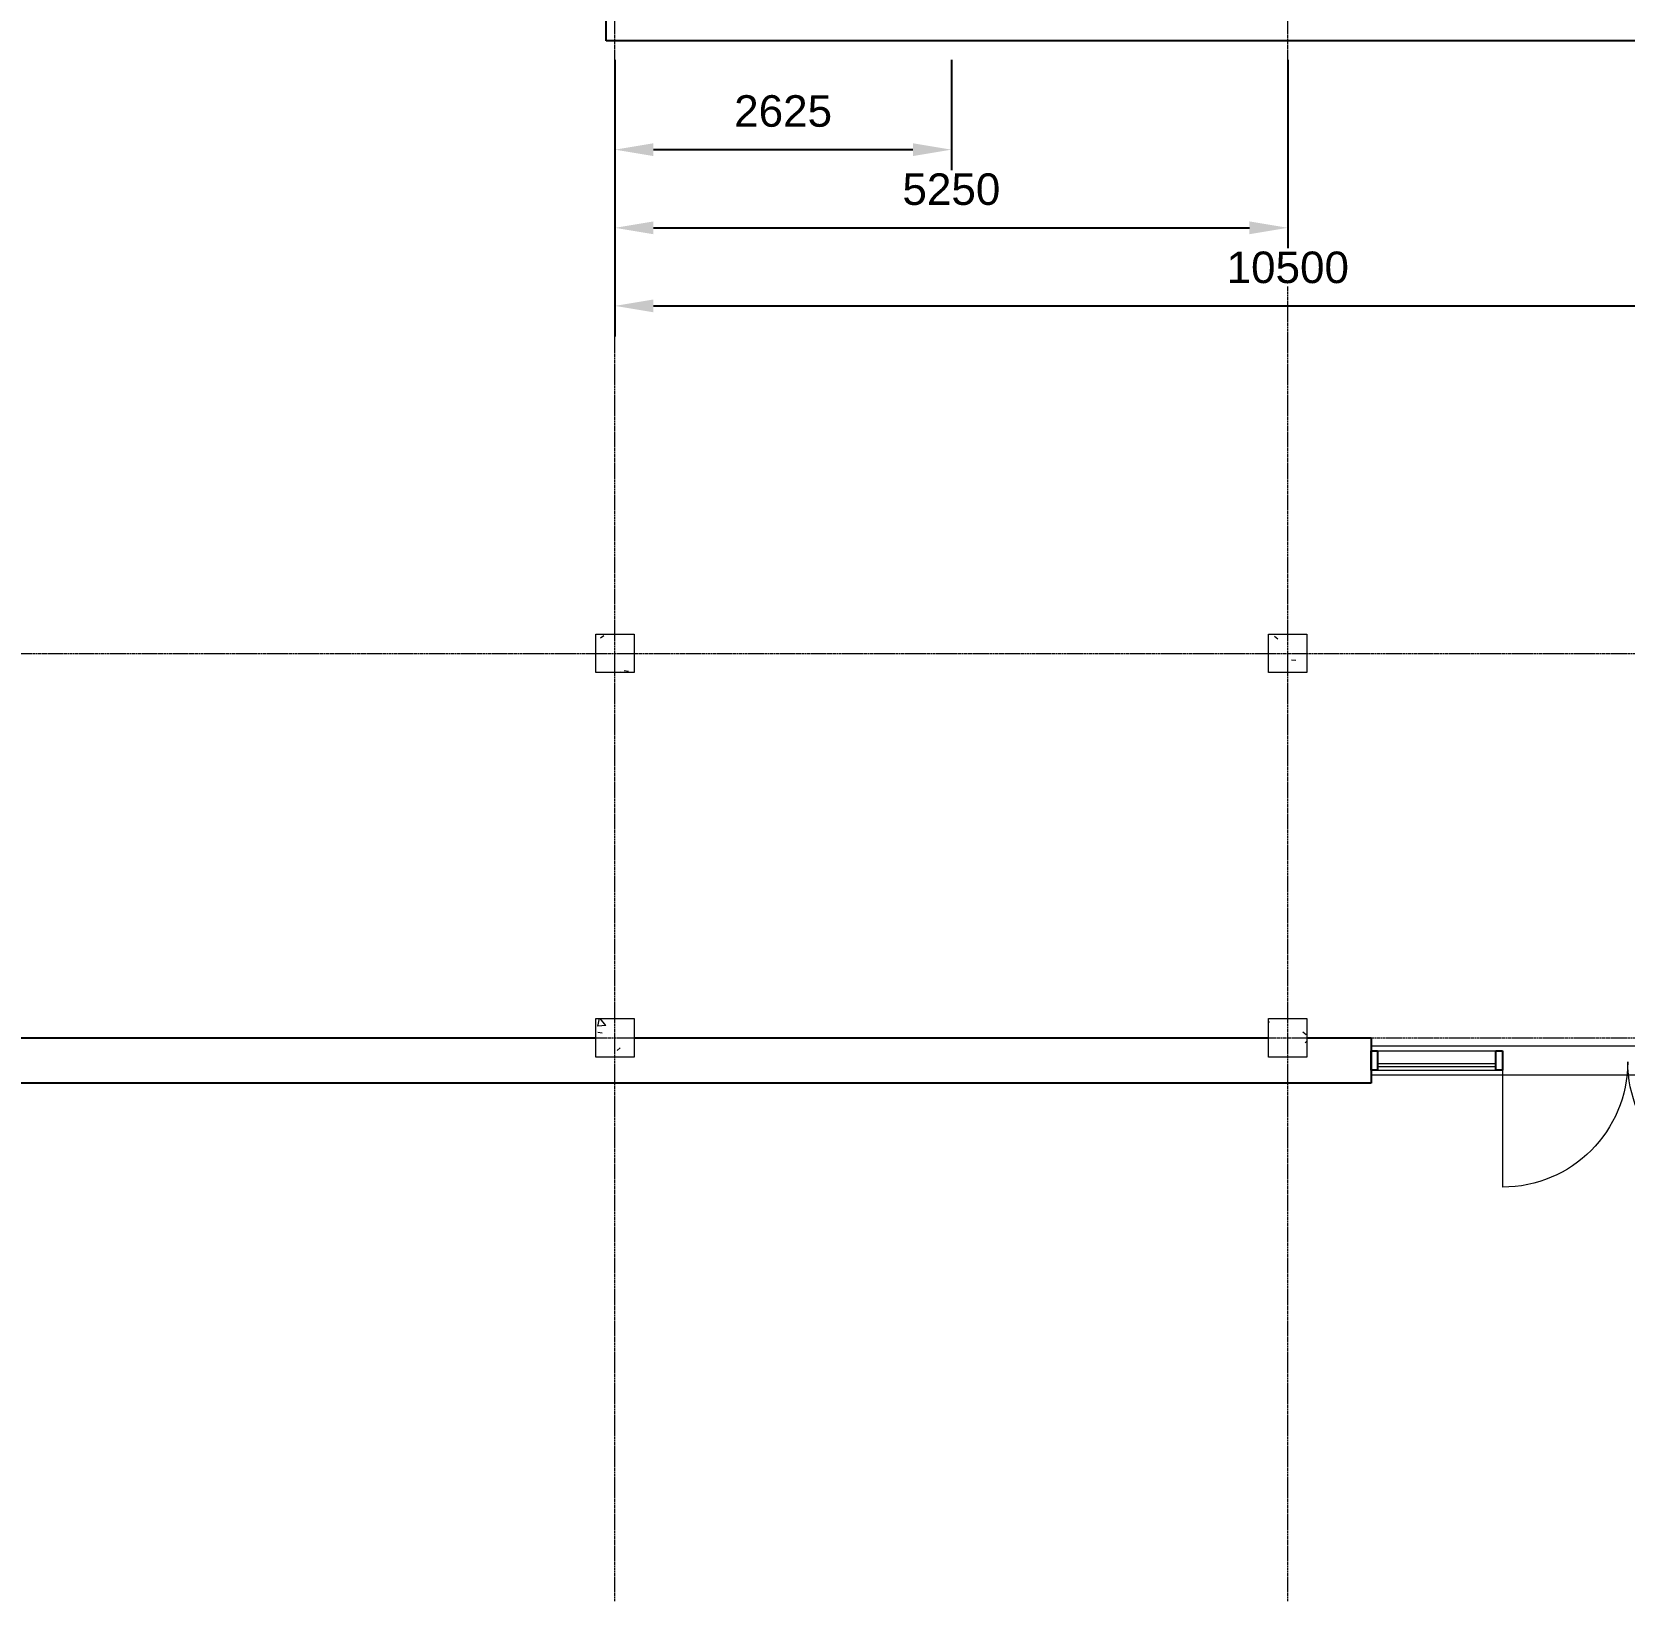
# Model space of a CAD drawing. Header units: millimetres. Extents: x -45493 to 8201, y -4031 to 20582.
# Drawn here: x -21322 to -8897, y -4031 to 8214 of the extents above; entities that cross this region are included whole.
import ezdxf
from ezdxf import colors
from ezdxf.entities.mleader import LeaderData, LeaderLine
from ezdxf.enums import TextEntityAlignment as Align
from ezdxf.math import Vec2, Vec3

# ---------------------------------------------------------------- set-up
doc = ezdxf.new("R2010")
doc.units = ezdxf.units.MM
doc.linetypes.add('Grid Line', pattern=[22.225, 12.7, -3.175, 3.175, -3.175])
for name, color, linetype, lineweight in [('A-ANNO-DIMS', 10, 'Continuous', 9), ('A-DOOR', 31, 'Continuous', 9), ('A-GLAZ-CURT', 52, 'Continuous', 9), ('A-GLAZ-CWMG', 51, 'Continuous', 9), ('A-WALL', 113, 'Continuous', 9), ('I-WALL', 2, 'Continuous', 9), ('S-COLS', 52, 'Continuous', 9), ('S-GRID', 1, 'Continuous', 9)]:
    doc.layers.add(name, color=color, linetype=linetype, lineweight=lineweight)
doc.styles.add('Arial', font='Arial.ttf', dxfattribs={"height": 245.883234})
doc.styles.add('TRAINING', font='Verdana.ttf')
doc.dimstyles.new('Diagonal_-_2_5mm_Arial', dxfattribs={"dimscale": 304.8, "dimtxt": 245.883234, "dimasz": 0.984252, "dimexe": 0.787402, "dimexo": 0.492126, "dimgap": 0.574147, "dimtad": 1, "dimdec": 0, "dimzin": 0, "dimdsep": 46, "dimtxsty": 'Arial', "dimcen": 0.09, "dimdle": 0.787402, "dimazin": 0, "dimtfac": 1, "dimtdec": 0, "dimtix": 1, "dimtmove": 0, "dimatfit": 3, "dimldrblk": 'BOXFILLED', "dimfxl": 1, "dimtvp": 1, "dimtfill": 1, "dimtolj": 1, "dimtzin": 0, "dimarcsym": 0})

# ---------------------------------------------------------------- blocks, each defined once
blk = doc.blocks.new('M_Concrete-Square-Column - 300 x 300mm-V11-1st Floor Dimensioned Plan')
at = {"layer": 'S-COLS'}
h = blk.add_hatch(dxfattribs=at)
h.set_pattern_fill('FP_12', color=256, style=0, pattern_type=2)
h.set_pattern_definition([(230, (11452.4, 3364.2), (-728.737, 63.756), [76.2, -838.2]), (175, (11452.4, 3364.2), (140.97, -764.228), [60.96, -670.56]), (280.451, (11391.7, 3369.54), (-587.77, -700.467), [64.76, -712.36]), (226.184, (11452.4, 3161), (-1084.316, 168.17), [114.3, -1257.3]), (276.636, (11362.1, 3175), (-949.61, -989.71), [97.14, -1068.54]), (171.184, (11452.4, 3161), (-949.62, -989.7), [91.44, -1005.84]), (201, (11350.8, 3211.8), (-606.458, 409.06), [76.2, -838.2]), (146, (11350.8, 3211.8), (-247.21, -736.753), [60.96, -670.56]), (251.451, (11300.3, 3245.9), (-853.67, -327.685), [64.76, -712.36]), (217.5, (11452.42, 3364.22), (-12.3547, -338.22), [33.528, -628.904, 33.528, -647.192, -673.1]), (217.5, (11452.42, 3364.22), (-12.3547, -338.22), [-1343.152, 33.528, -639.572]), (187.5, (11452.42, 3364.22), (-267.279, -400.722), [33.528, -354.584, 33.528, -870.204]), (187.5, (11452.42, 3364.22), (-267.279, -400.722), [-421.64, -613.664, 33.528, -223.012]), (147.5, (11679, 3364.22), (-542.3633, 22.9153), [33.528, -220.472, 33.528, -1810.512]), (147.5, (11679, 3364.22), (-542.3633, 22.9153), [-287.528, -758.952, 33.528, -1018.032]), (137.5, (11780.6, 3364.22), (-592.517, -101.707), [33.528, -296.672, 33.528, -492.76, -746.76]), (137.5, (11780.6, 3364.22), (-592.517, -101.707), [-856.488, 33.528, -713.232])])
h.paths.add_polyline_path([(150, 150), (-150, 150), (-150, -150), (150, -150)], flags=0)
for p, q in [((150, 150), (-150, 150)), ((-150, 150), (-150, -150)), ((150, -150), (150, 150)), ((-150, -150), (150, -150))]:
    blk.add_line(p, q, dxfattribs=at)
blk = doc.blocks.new('M_Concrete-Square-Column - 300 x 300mm-V12-1st Floor Dimensioned Plan')
at = {"layer": 'S-COLS'}
h = blk.add_hatch(dxfattribs=at)
h.set_pattern_fill('FP_13', color=256, style=0, pattern_type=2)
h.set_pattern_definition([(230, (11452.4, 364.2), (-728.737, 63.756), [76.2, -838.2]), (175, (11452.4, 364.2), (140.97, -764.23), [60.96, -670.56]), (280.451, (11391.7, 369.54), (-587.77, -700.467), [64.76, -712.36]), (226.184, (11452.4, 161), (-1084.316, 168.17), [114.3, -1257.3]), (276.636, (11362.1, 175), (-949.61, -989.71), [97.14, -1068.54]), (171.184, (11452.4, 161), (-949.62, -989.7), [91.44, -1005.84]), (201, (11350.8, 211.8), (-606.458, 409.06), [76.2, -838.2]), (146, (11350.8, 211.8), (-247.21, -736.753), [60.96, -670.56]), (251.451, (11300.3, 245.9), (-853.67, -327.685), [64.76, -712.36]), (217.5, (11452.42, 364.23), (-12.3547, -338.22), [33.528, -628.904, 33.528, -647.192, -673.1]), (217.5, (11452.42, 364.23), (-12.3547, -338.22), [-1343.152, 33.528, -639.572]), (187.5, (11452.42, 364.23), (-267.279, -400.722), [33.528, -354.584, 33.528, -613.664, -256.54]), (187.5, (11452.42, 364.23), (-267.279, -400.722), [-1035.304, 33.528, -223.012]), (147.5, (11679, 364.23), (-542.3633, 22.9153), [33.528, -220.472, 33.528, -758.952, -1051.56]), (147.5, (11679, 364.23), (-542.3633, 22.9153), [-1046.48, 33.528, -1018.032]), (137.5, (11780.6, 364.23), (-592.517, -101.707), [33.528, -296.672, 33.528, -492.76, -746.76]), (137.5, (11780.6, 364.23), (-592.517, -101.707), [-856.488, 33.528, -713.232])])
h.paths.add_polyline_path([(150, 150), (-150, 150), (-150, -150), (150, -150)], flags=0)
for p, q in [((150, 150), (-150, 150)), ((-150, 150), (-150, -150)), ((150, -150), (150, 150)), ((-150, -150), (150, -150))]:
    blk.add_line(p, q, dxfattribs=at)
blk = doc.blocks.new('M_Concrete-Square-Column - 300 x 300mm-V14-1st Floor Dimensioned Plan')
at = {"layer": 'S-COLS'}
h = blk.add_hatch(dxfattribs=at)
h.set_pattern_fill('FP_15', color=256, style=0, pattern_type=2)
h.set_pattern_definition([(230, (16702.4, 3364.2), (-728.737, 63.756), [76.2, -838.2]), (175, (16702.4, 3364.2), (140.97, -764.228), [60.96, -670.56]), (280.451, (16641.7, 3369.54), (-587.77, -700.467), [64.76, -712.36]), (226.184, (16702.4, 3161), (-1084.316, 168.17), [114.3, -1257.3]), (276.636, (16612.1, 3175), (-949.61, -989.71), [97.14, -1068.54]), (171.184, (16702.4, 3161), (-949.62, -989.7), [91.44, -1005.84]), (201, (16600.8, 3211.8), (-606.458, 409.06), [76.2, -838.2]), (146, (16600.8, 3211.8), (-247.208, -736.753), [60.96, -670.56]), (251.451, (16550.3, 3245.9), (-853.668, -327.685), [64.76, -712.36]), (217.5, (16702.42, 3364.22), (-12.3547, -338.22), [33.528, -628.904, 33.528, -647.192, -673.1]), (217.5, (16702.42, 3364.22), (-12.3547, -338.22), [-1343.152, 33.528, -639.572]), (187.5, (16702.42, 3364.22), (-267.279, -400.722), [33.528, -354.584, 33.528, -870.204]), (187.5, (16702.42, 3364.22), (-267.279, -400.722), [-421.64, -613.664, 33.528, -223.012]), (147.5, (16929, 3364.22), (-542.3633, 22.9153), [33.528, -220.472, 33.528, -1810.512]), (147.5, (16929, 3364.22), (-542.3633, 22.9153), [-287.528, -758.952, 33.528, -1018.032]), (137.5, (17030.6, 3364.22), (-592.517, -101.707), [33.528, -296.672, 33.528, -492.76, -746.76]), (137.5, (17030.6, 3364.22), (-592.517, -101.707), [-856.488, 33.528, -713.232])])
h.paths.add_polyline_path([(150, 150), (-150, 150), (-150, -150), (150, -150)], flags=0)
for p, q in [((150, 150), (-150, 150)), ((-150, 150), (-150, -150)), ((150, -150), (150, 150)), ((-150, -150), (150, -150))]:
    blk.add_line(p, q, dxfattribs=at)
blk = doc.blocks.new('M_Concrete-Square-Column - 300 x 300mm-V15-1st Floor Dimensioned Plan')
at = {"layer": 'S-COLS'}
h = blk.add_hatch(dxfattribs=at)
h.set_pattern_fill('FP_16', color=256, style=0, pattern_type=2)
h.set_pattern_definition([(230, (16702.4, 364.2), (-728.737, 63.756), [76.2, -838.2]), (175, (16702.4, 364.2), (140.97, -764.228), [60.96, -670.56]), (280.451, (16641.7, 369.54), (-587.77, -700.467), [64.76, -712.36]), (226.184, (16702.4, 161), (-1084.316, 168.17), [114.3, -1257.3]), (276.636, (16612.1, 175), (-949.61, -989.71), [97.14, -1068.54]), (171.184, (16702.4, 161), (-949.62, -989.7), [91.44, -1005.84]), (201, (16600.8, 211.8), (-606.458, 409.06), [76.2, -838.2]), (146, (16600.8, 211.8), (-247.21, -736.753), [60.96, -670.56]), (251.451, (16550.3, 245.9), (-853.668, -327.685), [64.76, -712.36]), (217.5, (16702.42, 364.23), (-12.3547, -338.22), [33.528, -628.904, 33.528, -647.192, -673.1]), (217.5, (16702.42, 364.23), (-12.3547, -338.22), [-1343.152, 33.528, -639.572]), (187.5, (16702.42, 364.23), (-267.279, -400.722), [33.528, -354.584, 33.528, -613.664, -256.54]), (187.5, (16702.42, 364.23), (-267.279, -400.722), [-1035.304, 33.528, -223.012]), (147.5, (16929, 364.23), (-542.3633, 22.9153), [33.528, -220.472, 33.528, -758.952, -1051.56]), (147.5, (16929, 364.23), (-542.3633, 22.9153), [-1046.48, 33.528, -1018.032]), (137.5, (17030.6, 364.23), (-592.517, -101.707), [33.528, -296.672, 33.528, -492.76, -746.76]), (137.5, (17030.6, 364.23), (-592.517, -101.707), [-856.488, 33.528, -713.232])])
h.paths.add_polyline_path([(150, 150), (-150, 150), (-150, -150), (150, -150)], flags=0)
for p, q in [((150, 150), (-150, 150)), ((-150, 150), (-150, -150)), ((150, -150), (150, 150)), ((-150, -150), (150, -150))]:
    blk.add_line(p, q, dxfattribs=at)
blk = doc.blocks.new('M_Curtain Wall-Store Front-Dbl - Store Front Double Door-151692-1st Floor Dimensioned Plan')
at = {"layer": 'A-DOOR', "lineweight": 18}
for p, q in [((-975, -10.55), (-975, -982.375)), ((975, -10.55), (975, -988.725))]:
    blk.add_line(p, q, dxfattribs=at)
at = {"layer": 'A-DOOR'}
for centre, radius, start, end in [((-975, -10.55), 971.825, 270, 0), ((975, -10.55), 978.175, 180, 270)]:
    blk.add_arc(centre, radius, start, end, dxfattribs=at)
blk = doc.blocks.new('System Panel - Glazed-150843-1st Floor Dimensioned Plan')
at = {"layer": 'A-GLAZ-CURT', "lineweight": 18}
for p, q in [((462.5, -24.5), (-462.5, -24.5)), ((-462.5, -24.5), (-462.5, -49.5)), ((-462.5, -49.5), (462.5, -49.5)), ((462.5, -49.5), (462.5, -24.5))]:
    blk.add_line(p, q, dxfattribs=at)
blk = doc.blocks.new('Rectangular Mullion - 50 x 150mm-150753-1st Floor Dimensioned Plan')
at = {"layer": 'A-GLAZ-CWMG'}
for p, q in [((7777.425, 263.0125), (6852.425, 263.0125)), ((7777.425, 113.0125), (6852.425, 113.0125))]:
    blk.add_line(p, q, dxfattribs=at)
blk = doc.blocks.new('Rectangular Mullion - 50 x 150mm-150847-1st Floor Dimensioned Plan')
at = {"layer": 'A-GLAZ-CWMG', "lineweight": 25}
for p, q in [((-50, 75), (0, 75)), ((-50, -75), (-50, 75)), ((0, 75), (0, -75)), ((0, -75), (-50, -75))]:
    blk.add_line(p, q, dxfattribs=at)
blk = doc.blocks.new('Rectangular Mullion - 50 x 150mm-150841-1st Floor Dimensioned Plan')
at = {"layer": 'A-GLAZ-CWMG', "lineweight": 25}
for p, q in [((-25, 75), (25, 75)), ((-25, -75), (-25, 75)), ((25, 75), (25, -75)), ((25, -75), (-25, -75))]:
    blk.add_line(p, q, dxfattribs=at)
blk = doc.blocks.new('*D171')
at = {"layer": 'A-ANNO-DIMS', "color": 0, "lineweight": -2, "transparency": 16777216}
for p, q in [((-16772, 7995), (-16772, 7055)), ((-14147, 7995), (-14147, 7055)), ((-16472, 7295), (-14447, 7295))]:
    blk.add_line(p, q, dxfattribs=at)
at = {"layer": 'A-ANNO-DIMS', "color": 0, "transparency": 16777216}
for points in [[(-16472, 7345), (-16472, 7245), (-16772, 7295)], [(-14447, 7345), (-14447, 7245), (-14147, 7295)]]:
    blk.add_solid(points, dxfattribs=at)
at = {"layer": 'Defpoints', "color": 0, "transparency": 16777216}
for p in [(-16772, 8145), (-14147, 8145), (-14147, 7295)]:
    blk.add_point(p, dxfattribs=at)
at = {"layer": 'A-ANNO-DIMS', "color": 0, "transparency": 16777216, "insert": (-15460, 7595), "char_height": 245.9, "attachment_point": 5, "style": 'Arial', "bg_fill": 3, "box_fill_scale": 1.1, "bg_fill_color": 256, "bg_fill_true_color": 13158600, "bg_fill_transparency": 0}
blk.add_mtext('\\A1;2625', dxfattribs=at)
blk = doc.blocks.new('_BoxFilled')
at = {"color": 0, "linetype": 'ByBlock', "lineweight": -2}
blk.add_line((-0.5, 0), (-1, 0), dxfattribs=at)
at = {"color": 0, "linetype": 'ByBlock'}
blk.add_solid([(-0.5, 0.5), (0.5, 0.5), (-0.5, -0.5), (0.5, -0.5)], dxfattribs=at)
blk = doc.blocks.new('*D173')
at = {"layer": 'A-ANNO-DIMS', "color": 0, "lineweight": -2, "transparency": 16777216}
for p, q in [((-16772, 7995), (-16772, 6445)), ((-11522, 7995), (-11522, 6445)), ((-16472, 6685), (-11822, 6685))]:
    blk.add_line(p, q, dxfattribs=at)
at = {"layer": 'A-ANNO-DIMS', "color": 0, "transparency": 16777216}
for points in [[(-16472, 6735), (-16472, 6635), (-16772, 6685)], [(-11822, 6735), (-11822, 6635), (-11522, 6685)]]:
    blk.add_solid(points, dxfattribs=at)
at = {"layer": 'Defpoints', "color": 0, "transparency": 16777216}
for p in [(-16772, 8145), (-11522, 8145), (-11522, 6685)]:
    blk.add_point(p, dxfattribs=at)
at = {"layer": 'A-ANNO-DIMS', "color": 0, "transparency": 16777216, "insert": (-14147, 6985), "char_height": 245.9, "attachment_point": 5, "style": 'Arial', "bg_fill": 3, "box_fill_scale": 1.1, "bg_fill_color": 256, "bg_fill_true_color": 13158600, "bg_fill_transparency": 0}
blk.add_mtext('\\A1;5250', dxfattribs=at)
blk = doc.blocks.new('*D174')
at = {"layer": 'A-ANNO-DIMS', "color": 0, "lineweight": -2, "transparency": 16777216}
for p, q in [((-16772, 7995), (-16772, 5836)), ((-6272, 6814), (-6272, 5836)), ((-16472, 6076), (-6572, 6076))]:
    blk.add_line(p, q, dxfattribs=at)
at = {"layer": 'A-ANNO-DIMS', "color": 0, "transparency": 16777216}
for points in [[(-16472, 6126), (-16472, 6026), (-16772, 6076)], [(-6572, 6126), (-6572, 6026), (-6272, 6076)]]:
    blk.add_solid(points, dxfattribs=at)
at = {"layer": 'Defpoints', "color": 0, "transparency": 16777216}
for p in [(-16772, 8145), (-6272, 6964), (-6272, 6076)]:
    blk.add_point(p, dxfattribs=at)
at = {"layer": 'A-ANNO-DIMS', "color": 0, "transparency": 16777216, "insert": (-11522, 6375), "char_height": 245.9, "attachment_point": 5, "style": 'Arial', "bg_fill": 3, "box_fill_scale": 1.1, "bg_fill_color": 256, "bg_fill_true_color": 13158600, "bg_fill_transparency": 0}
blk.add_mtext('\\A1;10500', dxfattribs=at)
blk = doc.blocks.new('_TagCircle')
at = {"color": 0, "linetype": 'ByBlock', "lineweight": -2, "transparency": 16777216}
blk.add_circle((0, 0), 4, dxfattribs=at)
at = {"layer": 'A-ANNO-DIMS', "color": 0, "transparency": 16777216, "style": 'TRAINING'}
blk.add_attdef('TAGNUMBER', text='', height=3, dxfattribs=at).set_placement((0, -1.5), align=Align.CENTER)

msp = doc.modelspace()

# ---------------------------------------------------------------- linework, layer by layer
at = {"layer": 'A-WALL', "lineweight": 25}
for p, q in [((-21872.3, 364.2), (-16922.3, 364.2)), ((-16622.3, 364.2), (-11672.3, 364.2)), ((-11372.3, 364.2), (-10872.3, 364.2)), ((-10872.3, 364.2), (-10872.3, 11.8)), ((-10872.3, 11.8), (-41172.8, 11.8))]:
    msp.add_line(p, q, dxfattribs=at)
at = {"layer": 'A-WALL'}
for p, q in [((-6872.3, 300.5), (-10872.3, 300.5)), ((-10872.3, 75.5), (-6872.3, 75.5))]:
    msp.add_line(p, q, dxfattribs=at)
at = {"layer": 'I-WALL', "lineweight": 25}
for p, q in [((-16841.5, 8145), (-16841.5, 11049.2)), ((-6384.8, 8145), (-16841.5, 8145))]:
    msp.add_line(p, q, dxfattribs=at)
at = {"layer": 'S-GRID', "linetype": 'Grid Line'}
for p, q in [((-16772.3, -4031.1), (-16772.3, 19281.6)), ((-11522.3, -4031.1), (-11522.3, 19281.6)), ((-45492.8, 3364.2), (6901.3, 3364.2)), ((-45492.8, 364.2), (6901.3, 364.2))]:
    msp.add_line(p, q, dxfattribs=at)

# ---------------------------------------------------------------- block references
at = {"layer": 'A-DOOR', "xscale": -1}
msp.add_blockref('M_Curtain Wall-Store Front-Dbl - Store Front Double Door-151692-1st Floor Dimensioned Plan', (-8872.3, 188), dxfattribs=at)
at = {"layer": 'A-GLAZ-CURT', "xscale": -1}
msp.add_blockref('System Panel - Glazed-150843-1st Floor Dimensioned Plan', (-10359.8, 188), dxfattribs=at)
at = {"layer": 'A-GLAZ-CWMG', "extrusion": (0, 0, -1), "xscale": -1, "rotation": 180}
for name, p in [('Rectangular Mullion - 50 x 150mm-150847-1st Floor Dimensioned Plan', (10872.3, 188)), ('Rectangular Mullion - 50 x 150mm-150841-1st Floor Dimensioned Plan', (9872.3, 188))]:
    msp.add_blockref(name, p, dxfattribs=at)
at = {"layer": 'A-GLAZ-CWMG', "xscale": -1}
msp.add_blockref('Rectangular Mullion - 50 x 150mm-150753-1st Floor Dimensioned Plan', (-3044.9, 0), dxfattribs=at)
at = {"layer": 'S-COLS', "xscale": -1, "rotation": 180}
for name, p in [('M_Concrete-Square-Column - 300 x 300mm-V14-1st Floor Dimensioned Plan', (-16772.3, 3364.2)), ('M_Concrete-Square-Column - 300 x 300mm-V11-1st Floor Dimensioned Plan', (-11522.3, 3364.2)), ('M_Concrete-Square-Column - 300 x 300mm-V15-1st Floor Dimensioned Plan', (-16772.3, 364.2)), ('M_Concrete-Square-Column - 300 x 300mm-V12-1st Floor Dimensioned Plan', (-11522.3, 364.2))]:
    msp.add_blockref(name, p, dxfattribs=at)

# ---------------------------------------------------------------- next in the draw order: dimensions: what is measured, and where the dimension line sits
at = {"layer": 'A-ANNO-DIMS'}
dim = msp.add_linear_dim(base=(-14147.3, 7295), p1=(-16772.3, 8145), p2=(-14147.3, 8145), dimstyle='Diagonal_-_2_5mm_Arial', override={"dimpost": '<>'}, dxfattribs=at)
dim.commit()
dim.dimension.update_dxf_attribs({"geometry": '*D171', "text_midpoint": (-15459.8, 7594.6)})

# ---------------------------------------------------------------- next in the draw order: dimensions: what is measured, and where the dimension line sits
dim = msp.add_linear_dim(base=(-11522.3, 6685.4), p1=(-16772.3, 8145), p2=(-11522.3, 8145), dimstyle='Diagonal_-_2_5mm_Arial', override={"dimpost": '<>'}, dxfattribs=at)
dim.commit()
dim.dimension.update_dxf_attribs({"geometry": '*D173', "text_midpoint": (-14147.3, 6985)})

# ---------------------------------------------------------------- next in the draw order: dimensions: what is measured, and where the dimension line sits
dim = msp.add_linear_dim(base=(-6272.3, 6075.8), p1=(-16772.3, 8145), p2=(-6272.3, 6964.2), dimstyle='Diagonal_-_2_5mm_Arial', override={"dimpost": '<>'}, dxfattribs=at)
dim.commit()
dim.dimension.update_dxf_attribs({"geometry": '*D174', "text_midpoint": (-11522.3, 6375.4)})

# ---------------------------------------------------------------- next in the draw order: leaders
ml = msp.add_multileader_block('Standard', dxfattribs=at)
ml.set_content('_TagCircle', color=256, scale=100)
ml.set_attribute('TAGNUMBER', '1', width=0)
ml.set_leader_properties(color=256, linetype='ByLayer', lineweight=-1)
ml.build(insert=Vec2(0, 0))
ml.multileader.update_dxf_attribs({"leader_type": 2, "text_right_attachment_type": 6, "dogleg_length": 150, "arrow_head_size": 350})
ctx = ml.context
ctx.base_point, ctx.char_height, ctx.arrow_head_size, ctx.landing_gap_size, ctx.plane_origin = Vec3(-23624.8, 6781.7), 0.18, 350, 0.09, Vec3(-30336, 10292)
ctx.right_attachment = 6
notes = []
notes.append((ctx, [(0, (0, 0, 0), (0, 0), (1, 0), 1, [])]))
ctx.block.insert = Vec3(-23224.8, 6781.7)
for ctx, leaders in notes:
    for number, flags, end, landing, length, lines in leaders:
        leader = LeaderData()
        leader.index, (leader.has_last_leader_line, leader.has_dogleg_vector, leader.attachment_direction) = number, flags
        leader.last_leader_point, leader.dogleg_vector, leader.dogleg_length = Vec3(end), Vec3(landing), length
        for number, points, colour, breaks in lines:
            line = LeaderLine()
            line.index, line.vertices, line.color, line.breaks = number, Vec3.list(points), colors.encode_raw_color(colour), breaks
            leader.lines.append(line)
        ctx.leaders.append(leader)

doc.saveas('drawing.dxf')
